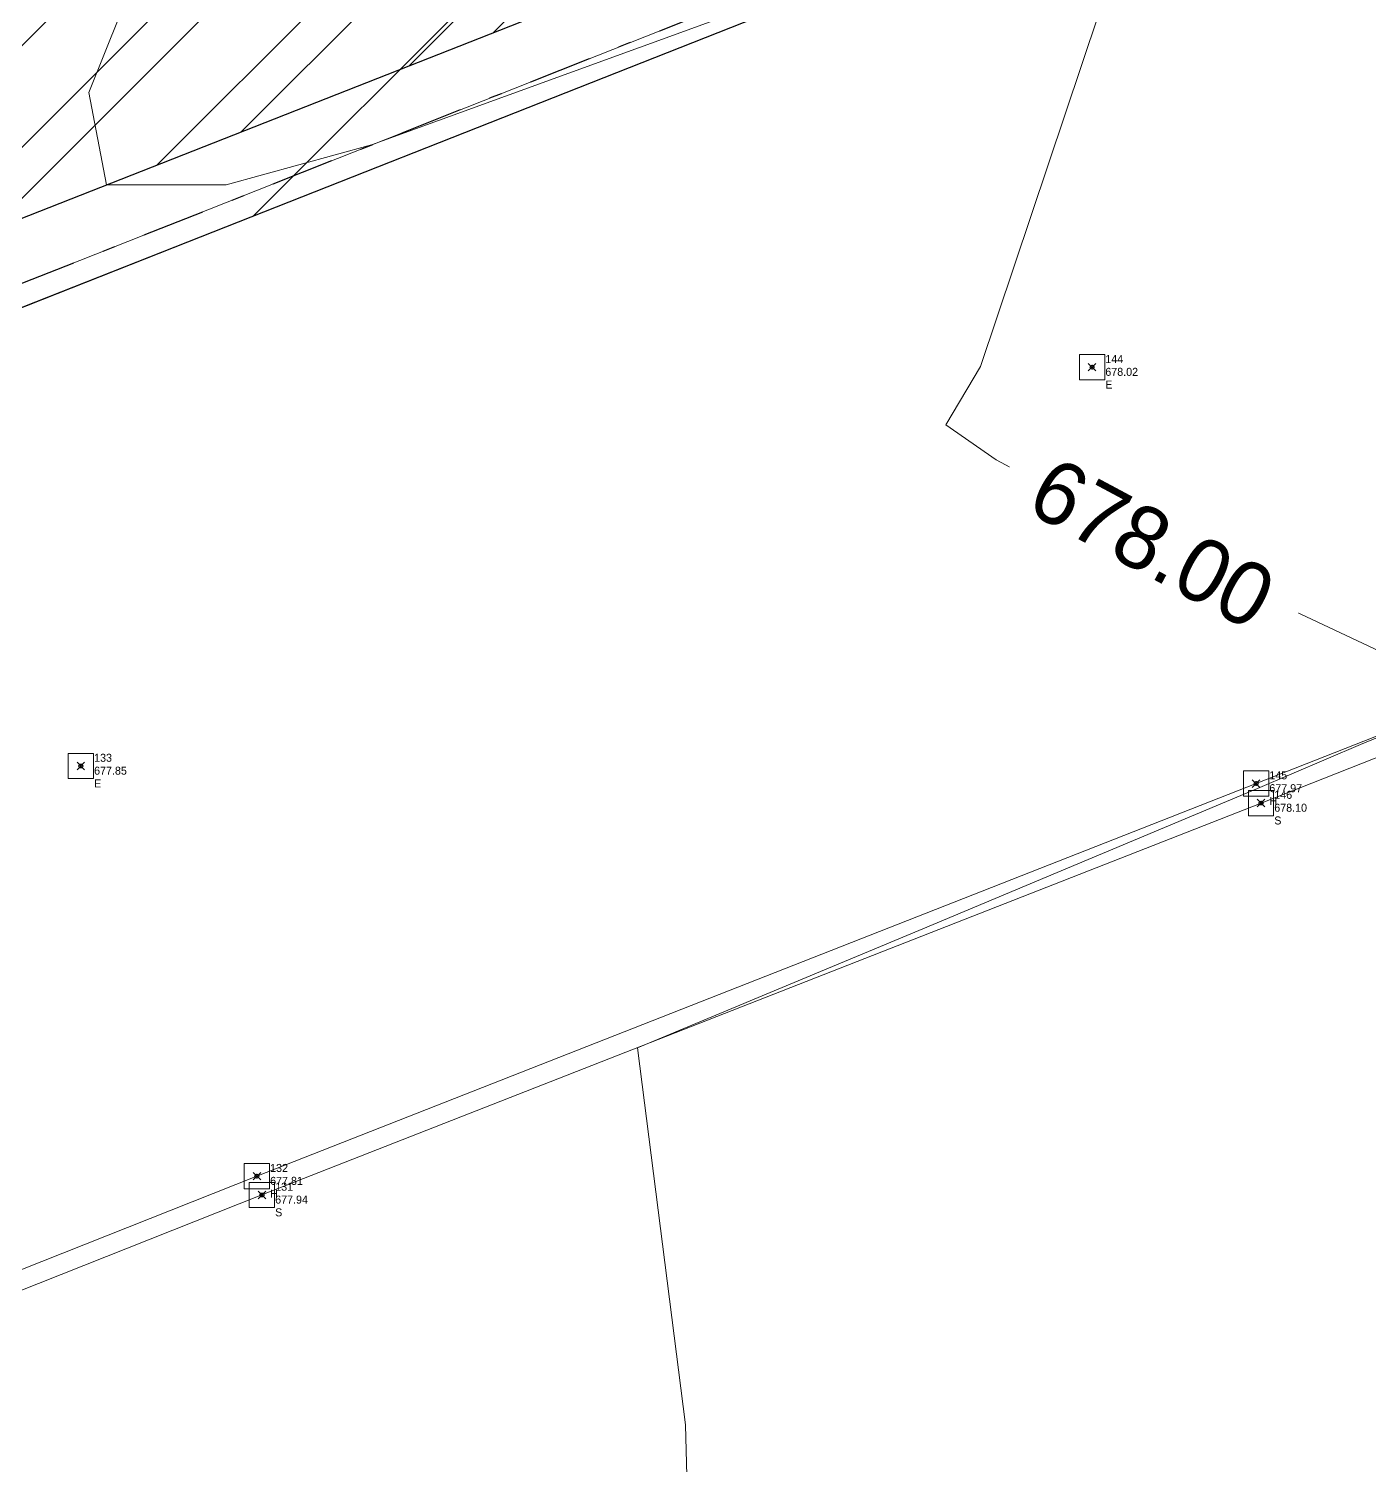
# Model space of a CAD drawing. Extents: x 350769 to 354978, y 6304672 to 6307963.
# Drawn here: x 352609.89 to 352620.53, y 6305451.9 to 6305463.3 of the extents above; entities that cross this region are included whole.
import ezdxf

# ---------------------------------------------------------------- set-up
doc = ezdxf.new("R2010")
doc.units = 0
doc.header["$PDMODE"] = 35
doc.header["$PDSIZE"] = 0.03
doc.linetypes.add('CONTINUOS', pattern=[0])
doc.linetypes.add('JPG_DASHDOT', pattern=[1, 0.5, -0.25, 0, -0.25])
doc.layers.get('0').update_dxf_attribs({"linetype": 'CONTINUOUS'})
for name, color, linetype in [('0-LEVANTAMIENTO 2020.SEP', 252, 'CONTINUOUS'), ('1-PAVIMENTO', 161, 'CONTINUOUS'), ('1-SOLERA', 212, 'CONTINUOUS'), ('1-VEREDA', 251, 'CONTINUOUS'), ('2-ACHURADO JARDINERA', 252, 'CONTINUOUS'), ('2-ACHURADO VEREDA', 252, 'CONTINUOUS'), ('C-TINN', 5, 'CONTINUOUS'), ('C-TOPO-MINR', 8, 'CONTINUOUS'), ('TOP-URB-SOLERAS', 2, 'JPG_DASHDOT'), ('V-NODE - 2013', 4, 'CONTINUOUS'), ('V-NODE-TEXT 2013', 2, 'CONTINUOUS')]:
    doc.layers.add(name, color=color, linetype=linetype)
doc.layers.add('0_ASD_TOPOGRAFIA_ELEMENTOS', color=7, linetype='CONTINUOS', lineweight=5, true_color=0xbdbdbd)

# ---------------------------------------------------------------- blocks, each defined once
blk = doc.blocks.new('*U233', base_point=(352611.744, 6305454.047))
at = {"layer": 'V-NODE - 2013', "lineweight": -2}
blk.add_point((352611.744, 6305454.047), dxfattribs=at)
at = {"layer": 'V-NODE-TEXT 2013', "linetype": 'ByBlock', "char_height": 0.0635}
for s, insert, attachment_point in [('131', (352611.849, 6305454.08), 7), ('677.94', (352611.849, 6305454.042), 1), ('S', (352611.849, 6305453.941), 1)]:
    blk.add_mtext(s, dxfattribs=dict(at, insert=insert, attachment_point=attachment_point))
blk = doc.blocks.new('*U234', base_point=(352619.668, 6305457.156))
at = {"layer": 'V-NODE - 2013', "lineweight": -2}
blk.add_point((352619.668, 6305457.156), dxfattribs=at)
at = {"layer": 'V-NODE-TEXT 2013', "linetype": 'ByBlock', "char_height": 0.0635}
for s, insert, attachment_point in [('146', (352619.773, 6305457.189), 7), ('678.10', (352619.773, 6305457.151), 1), ('S', (352619.773, 6305457.05), 1)]:
    blk.add_mtext(s, dxfattribs=dict(at, insert=insert, attachment_point=attachment_point))
blk = doc.blocks.new('*U382', base_point=(352611.704, 6305454.196))
at = {"layer": 'V-NODE - 2013', "lineweight": -2}
blk.add_point((352611.704, 6305454.196), dxfattribs=at)
at = {"layer": 'V-NODE-TEXT 2013', "linetype": 'ByBlock', "char_height": 0.0635}
for s, insert, attachment_point in [('132', (352611.809, 6305454.229), 7), ('677.81', (352611.809, 6305454.191), 1), ('H', (352611.809, 6305454.09), 1)]:
    blk.add_mtext(s, dxfattribs=dict(at, insert=insert, attachment_point=attachment_point))
blk = doc.blocks.new('*U383', base_point=(352619.629, 6305457.311))
at = {"layer": 'V-NODE - 2013', "lineweight": -2}
blk.add_point((352619.629, 6305457.311), dxfattribs=at)
at = {"layer": 'V-NODE-TEXT 2013', "linetype": 'ByBlock', "char_height": 0.0635}
for s, insert, attachment_point in [('677.97', (352619.734, 6305457.306), 1), ('145', (352619.734, 6305457.344), 7), ('H', (352619.734, 6305457.205), 1)]:
    blk.add_mtext(s, dxfattribs=dict(at, insert=insert, attachment_point=attachment_point))
blk = doc.blocks.new('*U420', base_point=(352610.308, 6305457.45))
at = {"layer": 'V-NODE - 2013', "lineweight": -2}
blk.add_point((352610.308, 6305457.45), dxfattribs=at)
at = {"layer": 'V-NODE-TEXT 2013', "linetype": 'ByBlock', "char_height": 0.0635}
for s, insert, attachment_point in [('133', (352610.413, 6305457.483), 7), ('677.85', (352610.413, 6305457.445), 1), ('E', (352610.413, 6305457.344), 1)]:
    blk.add_mtext(s, dxfattribs=dict(at, insert=insert, attachment_point=attachment_point))
blk = doc.blocks.new('*U421', base_point=(352618.328, 6305460.614))
at = {"layer": 'V-NODE - 2013', "lineweight": -2}
blk.add_point((352618.328, 6305460.614), dxfattribs=at)
at = {"layer": 'V-NODE-TEXT 2013', "linetype": 'ByBlock', "char_height": 0.0635}
for s, insert, attachment_point in [('678.02', (352618.433, 6305460.609), 1), ('144', (352618.433, 6305460.647), 7), ('E', (352618.433, 6305460.508), 1)]:
    blk.add_mtext(s, dxfattribs=dict(at, insert=insert, attachment_point=attachment_point))
blk = doc.blocks.new('*U4473', base_point=(352611.744, 6305454.047))
at = {"layer": 'V-NODE - 2013', "lineweight": -2}
blk.add_point((352611.744, 6305454.047), dxfattribs=at)
at = {"layer": 'V-NODE-TEXT 2013', "linetype": 'ByBlock', "char_height": 0.0635}
for s, insert, attachment_point in [('131', (352611.849, 6305454.08), 7), ('677.94', (352611.849, 6305454.042), 1), ('S', (352611.849, 6305453.941), 1)]:
    blk.add_mtext(s, dxfattribs=dict(at, insert=insert, attachment_point=attachment_point))
blk = doc.blocks.new('*U4474', base_point=(352619.668, 6305457.156))
at = {"layer": 'V-NODE - 2013', "lineweight": -2}
blk.add_point((352619.668, 6305457.156), dxfattribs=at)
at = {"layer": 'V-NODE-TEXT 2013', "linetype": 'ByBlock', "char_height": 0.0635}
for s, insert, attachment_point in [('146', (352619.773, 6305457.189), 7), ('678.10', (352619.773, 6305457.151), 1), ('S', (352619.773, 6305457.05), 1)]:
    blk.add_mtext(s, dxfattribs=dict(at, insert=insert, attachment_point=attachment_point))
blk = doc.blocks.new('*U4628', base_point=(352611.704, 6305454.196))
at = {"layer": 'V-NODE - 2013', "lineweight": -2}
blk.add_point((352611.704, 6305454.196), dxfattribs=at)
at = {"layer": 'V-NODE-TEXT 2013', "linetype": 'ByBlock', "char_height": 0.0635}
for s, insert, attachment_point in [('132', (352611.809, 6305454.229), 7), ('677.81', (352611.809, 6305454.191), 1), ('H', (352611.809, 6305454.09), 1)]:
    blk.add_mtext(s, dxfattribs=dict(at, insert=insert, attachment_point=attachment_point))
blk = doc.blocks.new('*U4629', base_point=(352619.629, 6305457.311))
at = {"layer": 'V-NODE - 2013', "lineweight": -2}
blk.add_point((352619.629, 6305457.311), dxfattribs=at)
at = {"layer": 'V-NODE-TEXT 2013', "linetype": 'ByBlock', "char_height": 0.0635}
for s, insert, attachment_point in [('677.97', (352619.734, 6305457.306), 1), ('145', (352619.734, 6305457.344), 7), ('H', (352619.734, 6305457.205), 1)]:
    blk.add_mtext(s, dxfattribs=dict(at, insert=insert, attachment_point=attachment_point))
blk = doc.blocks.new('*U4669', base_point=(352610.308, 6305457.45))
at = {"layer": 'V-NODE - 2013', "lineweight": -2}
blk.add_point((352610.308, 6305457.45), dxfattribs=at)
at = {"layer": 'V-NODE-TEXT 2013', "linetype": 'ByBlock', "char_height": 0.0635}
for s, insert, attachment_point in [('133', (352610.413, 6305457.483), 7), ('677.85', (352610.413, 6305457.445), 1), ('E', (352610.413, 6305457.344), 1)]:
    blk.add_mtext(s, dxfattribs=dict(at, insert=insert, attachment_point=attachment_point))
blk = doc.blocks.new('*U4670', base_point=(352618.328, 6305460.614))
at = {"layer": 'V-NODE - 2013', "lineweight": -2}
blk.add_point((352618.328, 6305460.614), dxfattribs=at)
at = {"layer": 'V-NODE-TEXT 2013', "linetype": 'ByBlock', "char_height": 0.0635}
for s, insert, attachment_point in [('678.02', (352618.433, 6305460.609), 1), ('144', (352618.433, 6305460.647), 7), ('E', (352618.433, 6305460.508), 1)]:
    blk.add_mtext(s, dxfattribs=dict(at, insert=insert, attachment_point=attachment_point))
blk = doc.blocks.new('TOPOGRAFIA')
at = {"layer": '1-PAVIMENTO', "color": 9, "lineweight": 0, "true_color": 0xbdbdbd, "flags": 128}
blk.add_lwpolyline([(390592.357, 6302446.525), (390602.496, 6302450.542), (390611.704, 6302454.196), (390619.629, 6302457.311), (390627.28, 6302460.321), (390640.928, 6302465.683), (390656.674, 6302471.923, -0.768044), (390657.261, 6302471.131), (390650.269, 6302462.337, -0.108657), (390643.235, 6302456.621), (390631.521, 6302452.025), (390622.067, 6302448.316), (390609.866, 6302443.569), (390600.084, 6302439.685), (390582.401, 6302432.72)], format="xyb", dxfattribs=at)
blk.add_lwpolyline([(390441.522, 6302394.629), (390452.503, 6302398.982), (390458.213, 6302401.216), (390468.05, 6302405.104), (390476.439, 6302408.401), (390481.682, 6302410.475), (390490.722, 6302414.053), (390503.01, 6302418.889), (390512.509, 6302422.629), (390523.045, 6302426.8), (390532.693, 6302430.631), (390541.368, 6302434.036), (390559.984, 6302441.387), (390574.209, 6302447), (390587.598, 6302452.326), (390599.579, 6302457.023), (390608.801, 6302460.676), (390618.951, 6302464.69)], dxfattribs=at)
at = {"layer": '1-SOLERA', "color": 9, "lineweight": 0, "true_color": 0xbdbdbd}
blk.add_line((390608.764, 6302460.854), (390618.854, 6302464.849), dxfattribs=at)
at = {"layer": '1-SOLERA', "color": 9, "lineweight": 0, "true_color": 0xbdbdbd, "flags": 128}
blk.add_lwpolyline([(390592.396, 6302446.375), (390602.55, 6302450.4), (390611.744, 6302454.047), (390619.668, 6302457.156), (390627.339, 6302460.184), (390641.001, 6302465.55), (390656.864, 6302471.736, -0.766369), (390657.196, 6302471.285), (390650.134, 6302462.425, -0.106138), (390643.207, 6302456.797), (390631.437, 6302452.157), (390621.991, 6302448.486), (390609.825, 6302443.715), (390600.076, 6302439.845), (390582.373, 6302432.897)], format="xyb", dxfattribs=at)
at = {"layer": '1-VEREDA', "color": 9, "true_color": 0xbdbdbd, "flags": 128}
blk.add_lwpolyline([(390688.808, 6302496.674), (390675.378, 6302491.326), (390662.77, 6302486.309), (390650.76, 6302481.531), (390641.08, 6302477.675), (390632.611, 6302474.335), (390623.668, 6302470.801), (390617.537, 6302468.424), (390605.764, 6302463.41), (390608.355, 6302461.211), (390618.346, 6302465.146), (390624.871, 6302467.668), (390633.825, 6302471.211), (390642.415, 6302474.593), (390652.307, 6302478.512), (390664.168, 6302483.169), (390676.565, 6302488.051), (390690.331, 6302493.466)], dxfattribs=at)
at = {"layer": 'C-TINN', "color": 9, "linetype": 'Continuous', "lineweight": 0, "true_color": 0xbdbdbd}
for points, elevation in [([(390618.228, 6302460.514), (390618.228, 6302460.714), (390618.428, 6302460.714), (390618.428, 6302460.514), (390618.228, 6302460.514)], 678.025), ([(390610.208, 6302457.35), (390610.208, 6302457.55), (390610.408, 6302457.55), (390610.408, 6302457.35), (390610.208, 6302457.35)], 677.852), ([(390619.529, 6302457.211), (390619.529, 6302457.411), (390619.729, 6302457.411), (390619.729, 6302457.211), (390619.529, 6302457.211)], 677.968), ([(390619.568, 6302457.056), (390619.568, 6302457.256), (390619.768, 6302457.256), (390619.768, 6302457.056), (390619.568, 6302457.056)], 678.098), ([(390611.604, 6302454.096), (390611.604, 6302454.296), (390611.804, 6302454.296), (390611.804, 6302454.096), (390611.604, 6302454.096)], 677.807), ([(390611.644, 6302453.947), (390611.644, 6302454.147), (390611.844, 6302454.147), (390611.844, 6302453.947), (390611.644, 6302453.947)], 677.941)]:
    blk.add_lwpolyline(points, dxfattribs=dict(at, elevation=elevation))
for p in [(390618.328, 6302460.614, 678.025), (390610.308, 6302457.45, 677.852), (390619.629, 6302457.311, 677.968), (390619.668, 6302457.156, 678.098), (390611.704, 6302454.196, 677.807), (390611.744, 6302454.047, 677.941)]:
    blk.add_point(p, dxfattribs=at)
at = {"layer": 'C-TOPO-MINR', "color": 9, "linetype": 'Continuous', "lineweight": 0, "true_color": 0xbdbdbd, "elevation": 678}
blk.add_lwpolyline([(390622.065, 6302448.321), (390615.269, 6302445.85), (390615.103, 6302452.224), (390614.722, 6302455.215), (390616.986, 6302456.159), (390619.639, 6302457.273), (390620.457, 6302457.62), (390621.378, 6302457.999), (390618.899, 6302459.165), (390617.568, 6302459.878), (390617.169, 6302460.157), (390617.443, 6302460.62), (390618.787, 6302464.625), (390618.429, 6302464.493), (390612.613, 6302462.378), (390611.46, 6302462.062), (390610.511, 6302462.06), (390610.37, 6302462.794), (390611.619, 6302465.903)], dxfattribs=at)
at = {"color": 9, "lineweight": 0, "true_color": 0xbdbdbd}
for name, p in [('*U4670', (390618.328, 6302460.614)), ('*U4669', (390610.308, 6302457.45)), ('*U4629', (390619.629, 6302457.311)), ('*U4474', (390619.668, 6302457.156)), ('*U4628', (390611.704, 6302454.196)), ('*U4473', (390611.744, 6302454.047))]:
    blk.add_blockref(name, p, dxfattribs=at)
at = {"layer": 'C-TOPO-MINR', "color": 9, "linetype": 'Continuous', "lineweight": 0, "true_color": 0xbdbdbd, "insert": (390618.804, 6302459.216, 678), "char_height": 0.5, "width": 2.50095, "attachment_point": 5, "rotation": 331.82, "bg_fill": 3, "box_fill_scale": 1.0635, "bg_fill_color": 256, "bg_fill_true_color": 13158600, "bg_fill_transparency": 0}
blk.add_mtext('678.00', dxfattribs=at)

msp = doc.modelspace()

# ---------------------------------------------------------------- hatches: boundary and pattern name
at = {"layer": '0-LEVANTAMIENTO 2020.SEP'}
h = msp.add_hatch(dxfattribs=at)
h.set_pattern_fill('ANSI31', color=252)
h.paths.add_polyline_path([(352458.213, 6305401.216), (352452.503, 6305398.982), (352452.816, 6305399.28), (352452.609, 6305399.636), (352451.638, 6305400.227), (352457.678, 6305402.577), (352457.689, 6305402.79), (352457.683, 6305402.996), (352454.252, 6305411.685), (352450.931, 6305420.069), (352447.151, 6305429.404), (352442.008, 6305442.347), (352436.835, 6305455.304), (352430.757, 6305470.685), (352440.792, 6305475.07), (352451.682, 6305479.894), (352465.771, 6305486.18), (352480.216, 6305492.535), (352496.407, 6305499.712), (352513.657, 6305507.299), (352529.161, 6305514.161), (352541.959, 6305519.8), (352561.927, 6305528.675), (352571.449, 6305540.268), (352583.647, 6305555.178), (352598.213, 6305545.789), (352605.453, 6305541.805), (352602.222, 6305538.721), (352606.073, 6305535.813), (352608.645, 6305532.42), (352608.792, 6305532.234), (352608.857, 6305528.43), (352613.727, 6305525.092), (352613.927, 6305524.926), (352609.716, 6305517.616), (352604.317, 6305502.974), (352607.353, 6305483.644), (352606.958, 6305479.393), (352608.039, 6305476.818), (352609.065, 6305474.225), (352617.537, 6305468.424), (352618.346, 6305465.146), (352618.854, 6305464.849), (352618.951, 6305464.69), (352608.801, 6305460.676), (352599.579, 6305457.023), (352587.598, 6305452.326), (352574.209, 6305447), (352559.984, 6305441.387), (352541.368, 6305434.036), (352532.693, 6305430.631), (352523.045, 6305426.8), (352512.509, 6305422.629), (352503.01, 6305418.889), (352490.722, 6305414.053), (352481.682, 6305410.475), (352476.439, 6305408.401), (352468.05, 6305405.104)])
at = {"layer": '2-ACHURADO JARDINERA'}
h = msp.add_hatch(dxfattribs=at)
h.set_pattern_fill('CROSS', color=256, scale=0.25)
h.paths.add_polyline_path([(352807.58, 6305421.813), (352857.313, 6305432.478), (352902.068, 6305442.569), (352944.352, 6305451.754), (352994.7, 6305463.164), (353046.903, 6305475.514), (353092.39, 6305485.729), (353145.758, 6305497.876), (353144.258, 6305503.395), (353100.244, 6305493.41), (353059.279, 6305483.986), (353001.811, 6305470.928), (352950.675, 6305459.264), (352912.85, 6305450.546), (352850.724, 6305436.562), (352806.099, 6305426.903), (352769.806, 6305419.924), (352732.226, 6305412.88), (352692.279, 6305405.033), (352665.568, 6305399.969), (352618.739, 6305391.031, 0.354627), (352616.291, 6305386.209), (352665.262, 6305394.306), (352713.933, 6305403.621), (352757.54, 6305411.682)])
at = {"layer": '2-ACHURADO VEREDA'}
h = msp.add_hatch(dxfattribs=at)
h.set_pattern_fill('ANSI32', color=256, scale=0.09)
h.paths.add_polyline_path([(352778.513, 6305530.641), (352778.682, 6305530.165, 0.30076), (352781.877, 6305535.88), (352781.417, 6305539.545), (352780.967, 6305539.483), (352779.696, 6305548.344), (352778.207, 6305548.171), (352779.429, 6305539.404), (352778.4, 6305538.745), (352779.051, 6305534.166), (352777.12, 6305533.349), (352776.949, 6305533.635), (352767.175, 6305529.661), (352757.695, 6305525.376), (352748.002, 6305520.893), (352737.888, 6305516.144), (352730.032, 6305512.591), (352725.232, 6305511.131), (352711.741, 6305505.751), (352701.822, 6305501.812), (352688.808, 6305496.674), (352675.378, 6305491.326), (352662.77, 6305486.309), (352650.76, 6305481.531), (352641.08, 6305477.675), (352632.611, 6305474.335), (352623.668, 6305470.801), (352617.537, 6305468.424), (352605.764, 6305463.41), (352608.355, 6305461.211), (352618.346, 6305465.146), (352624.871, 6305467.668), (352633.825, 6305471.211), (352642.415, 6305474.593), (352652.307, 6305478.512), (352664.168, 6305483.169), (352676.565, 6305488.051), (352690.331, 6305493.466), (352703.095, 6305498.55), (352713.345, 6305502.582), (352726.41, 6305507.725), (352731.324, 6305509.731), (352740.236, 6305513.341), (352747.826, 6305516.788), (352758.93, 6305522.123), (352768.406, 6305526.356)])

# ---------------------------------------------------------------- linework, layer by layer
at = {"layer": '0-LEVANTAMIENTO 2020.SEP', "flags": 128}
msp.add_lwpolyline([(352583.647, 6305555.178), (352598.213, 6305545.789), (352605.453, 6305541.805), (352602.222, 6305538.721), (352606.073, 6305535.813), (352608.645, 6305532.42), (352608.792, 6305532.234), (352608.857, 6305528.43), (352613.727, 6305525.092), (352613.927, 6305524.926), (352609.716, 6305517.616), (352604.317, 6305502.974), (352607.353, 6305483.644), (352606.958, 6305479.393), (352608.039, 6305476.818), (352609.065, 6305474.225), (352617.537, 6305468.424), (352618.346, 6305465.146), (352618.854, 6305464.849), (352618.951, 6305464.69), (352608.801, 6305460.676), (352599.579, 6305457.023), (352587.598, 6305452.326)], dxfattribs=at)
at = {"layer": '1-VEREDA', "flags": 128}
msp.add_lwpolyline([(352688.808, 6305496.674), (352675.378, 6305491.326), (352662.77, 6305486.309), (352650.76, 6305481.531), (352641.08, 6305477.675), (352632.611, 6305474.335), (352623.668, 6305470.801), (352617.537, 6305468.424), (352605.764, 6305463.41), (352608.355, 6305461.211), (352618.346, 6305465.146), (352624.871, 6305467.668), (352633.825, 6305471.211), (352642.415, 6305474.593), (352652.307, 6305478.512), (352664.168, 6305483.169), (352676.565, 6305488.051), (352690.331, 6305493.466)], dxfattribs=at)
at = {"layer": 'TOP-URB-SOLERAS'}
msp.add_line((352608.764, 6305460.854), (352618.854, 6305464.849), dxfattribs=at)

# ---------------------------------------------------------------- block references
for name, p in [('*U421', (352618.328, 6305460.614)), ('*U420', (352610.308, 6305457.45)), ('*U383', (352619.629, 6305457.311)), ('*U234', (352619.668, 6305457.156)), ('*U382', (352611.704, 6305454.196)), ('*U233', (352611.744, 6305454.047))]:
    msp.add_blockref(name, p)

# ---------------------------------------------------------------- next in the draw order: block references
at = {"layer": '0_ASD_TOPOGRAFIA_ELEMENTOS', "color": 30, "true_color": 0xf26507}
msp.add_blockref('TOPOGRAFIA', (-38000, 3000), dxfattribs=at)

doc.saveas('drawing.dxf')
